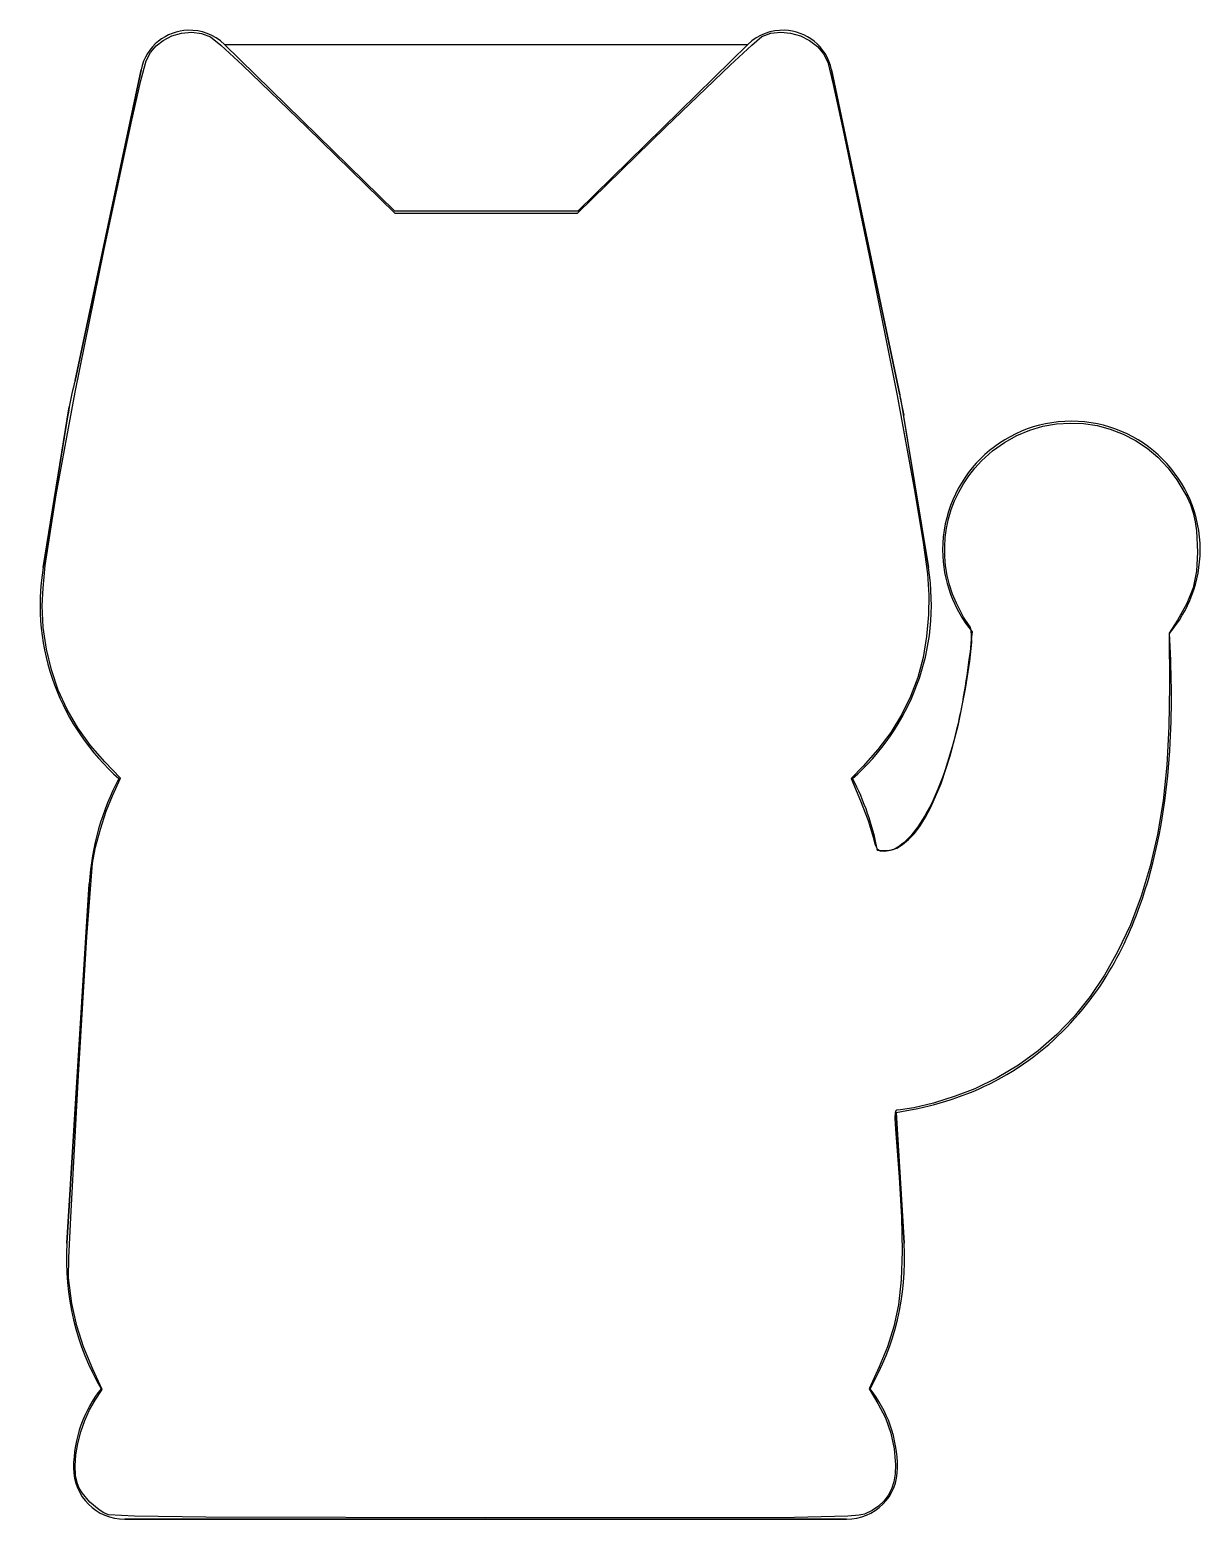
# Model space of a CAD drawing. Extents: x 7.3 to 76.8, y 0.6 to 89.1.
import ezdxf

# ---------------------------------------------------------------- set-up
doc = ezdxf.new("R2010")
doc.units = 0
doc.layers.get('0').update_dxf_attribs({"linetype": 'CONTINUOUS'})

msp = doc.modelspace()

# ---------------------------------------------------------------- linework, layer by layer
at = {"color": 7}
msp.add_lwpolyline([(11.916785, 0.818395), (11.65482, 0.937532), (11.377704, 1.112899), (10.826451, 1.583743), (10.359888, 2.133772), (10.188636, 2.40812), (10.07488, 2.665833), (9.969027, 3.161757), (9.941656, 3.743212), (9.987528, 4.385519), (10.101402, 5.063994), (10.27804, 5.753959), (10.512202, 6.430733), (10.798648, 7.069634), (11.132139, 7.645982), (11.55149, 8.279664), (10.996074, 9.488459), (10.446309, 10.801005), (10.042164, 12.06151), (9.751906, 13.38821), (9.543799, 14.899339), (9.571783, 16.124132), (9.700594, 18.874152), (10.145263, 26.960791), (10.646938, 35.181091), (10.974756, 39.556886), (11.159925, 40.504719), (11.444302, 41.572992), (11.789501, 42.632001), (12.157136, 43.55204), (12.632961, 44.601453), (11.700638, 45.572368), (10.84983, 46.5471), (10.105219, 47.586421), (9.469083, 48.68462), (8.943702, 49.835983), (8.531355, 51.034799), (8.234322, 52.275354), (8.054881, 53.551938), (7.995312, 54.858836), (8.03696, 55.89545), (8.173401, 57.231802), (8.809306, 61.439466), (9.95127, 67.542816), (11.650996, 75.935402), (13.267927, 83.529637), (13.845171, 86.062502), (14.161507, 87.237936), (14.422876, 87.726998), (14.75075, 88.122768), (15.163596, 88.443096), (15.67988, 88.705838), (16.269827, 88.881837), (16.873772, 88.933168), (17.455648, 88.860482), (17.979392, 88.664428), (18.590535, 88.154914), (19.875552, 86.969833), (23.714475, 83.279714), (28.936882, 78.16854), (34.356147, 78.16854), (39.775412, 78.16854), (45.005134, 83.282404), (48.846551, 86.973632), (50.130245, 88.158436), (50.73843, 88.667117), (51.271227, 88.866462), (51.847725, 88.932323), (52.439723, 88.875714), (53.019017, 88.707652), (53.557403, 88.439154), (54.026678, 88.081235), (54.398639, 87.644912), (54.645083, 87.141199), (54.972363, 85.817064), (55.547268, 83.188283), (57.127511, 75.558211), (58.760926, 67.333843), (59.822625, 61.598038), (60.304443, 58.595796), (60.559567, 56.73685), (60.647056, 55.484949), (60.62597, 54.303841), (60.518484, 53.010354), (60.30626, 51.772187), (59.987867, 50.586017), (59.561871, 49.448519), (59.026841, 48.356371), (58.381342, 47.306248), (57.623942, 46.294826), (56.75321, 45.318783), (56.038104, 44.579335), (56.59639, 43.257381), (57.046851, 42.079207), (57.345899, 41.102939), (57.463129, 40.644138), (57.580277, 40.394495), (57.748247, 40.290952), (58.017943, 40.270451), (58.379001, 40.31413), (58.737573, 40.443566), (59.092464, 40.656361), (59.442476, 40.950113), (59.786413, 41.322422), (60.123078, 41.770888), (60.451276, 42.29311), (60.769809, 42.88669), (61.373094, 44.278318), (61.923363, 45.926571), (62.411042, 47.812246), (62.826559, 49.916143), (63.082473, 51.561949), (63.194157, 52.691654), (63.165318, 53.386899), (63.099361, 53.597112), (62.999662, 53.729327), (62.700494, 54.175605), (62.282191, 54.998785), (62.056652, 55.541956), (61.875597, 56.094173), (61.738613, 56.653094), (61.645286, 57.216379), (61.595202, 57.781687), (61.587947, 58.346677), (61.623106, 58.909009), (61.700266, 59.466343), (61.819012, 60.016337), (61.97893, 60.556651), (62.179607, 61.084944), (62.420627, 61.598876), (62.701578, 62.096106), (63.022044, 62.574294), (63.381613, 63.031098), (63.779868, 63.464179), (64.437192, 64.05578), (65.137961, 64.555742), (65.874806, 64.964781), (66.640359, 65.283616), (67.427248, 65.512962), (68.228107, 65.653539), (69.035565, 65.706062), (69.842253, 65.671249), (70.640803, 65.549818), (71.423845, 65.342485), (72.184009, 65.049969), (72.913927, 64.672985), (73.60623, 64.212252), (74.253548, 63.668487), (74.848513, 63.042406), (75.383754, 62.334728), (75.966651, 61.341044), (76.179517, 60.855262), (76.344772, 60.359964), (76.466001, 59.842479), (76.546786, 59.29014), (76.60136, 58.030224), (76.536266, 56.896493), (76.33729, 55.916864), (75.97304, 54.984802), (75.412126, 53.993772), (74.923625, 53.223483), (74.941517, 50.113529), (74.909628, 47.665106), (74.78277, 45.381474), (74.557929, 43.247136), (74.232087, 41.246597), (73.802229, 39.364359), (73.265339, 37.584928), (72.618401, 35.892806), (71.858398, 34.272498), (71.082073, 32.895546), (70.221541, 31.618859), (69.278276, 30.443847), (68.253753, 29.371924), (67.149446, 28.404502), (65.966829, 27.542994), (64.707378, 26.788812), (63.372565, 26.143369), (62.205488, 25.6991), (60.918373, 25.295575), (59.755984, 25.002408), (58.963086, 24.889215), (58.743896, 24.869594), (58.679264, 24.82548), (58.64024, 24.741088), (58.625911, 24.399239), (58.674706, 23.739586), (58.892014, 20.898008), (59.022198, 18.504794), (59.060414, 16.489595), (59.001816, 14.78206), (58.84156, 13.311838), (58.574799, 12.00858), (58.196689, 10.801935), (57.702385, 9.621552), (57.096192, 8.31871), (57.623789, 7.446578), (58.074282, 6.580631), (58.399256, 5.681184), (58.597445, 4.75266), (58.667582, 3.799483), (58.643923, 3.266145), (58.565128, 2.786392), (58.429412, 2.357374), (58.234989, 1.976239), (57.980072, 1.640137), (57.662877, 1.346216), (57.281617, 1.091626), (56.834507, 0.873515), (56.515294, 0.800545), (55.832133, 0.743715), (52.67608, 0.671257), (34.319811, 0.640612), (17.700229, 0.690926), (13.475597, 0.744843), (11.916788, 0.818395), (11.916785, 0.818395)], dxfattribs=at)
for points in [[(52.073858, 89.043538), (52.073858, 89.043538)], [(49.897109, 88.194666), (39.793884, 78.288225), (28.927227, 78.288225), (18.824002, 88.194666)], [(13.857001, 86.698668), (9.943924, 68.226341)], [(58.92877, 67.384082), (54.86411, 86.698668)], [(9.595556, 66.66089), (9.540434, 66.32079), (9.510668, 66.181332), (9.518384, 66.186299), (8.043333, 57.121559)], [(60.621553, 57.121559), (59.143745, 66.205036), (59.18178, 66.181329), (58.972868, 67.173518)], [(10.780668, 38.325669), (9.454444, 16.961667)], [(59.18178, 16.961667), (58.698915, 24.736559)], [(12.897335, 0.564666), (24.863667, 0.564666), (24.976667, 0.564666), (43.772557, 0.564666), (55.767001, 0.564666)]]:
    msp.add_lwpolyline(points, close=True, dxfattribs=at)
for points in [[(16.647253, 89.042986), (15.37174, 88.993652), (14.156862, 88.127418), (13.857001, 86.698668)], [(18.824002, 88.194666), (18.199585, 88.808499), (17.41256, 89.072586), (16.647253, 89.042986)], [(52.073858, 89.043538), (51.30857, 89.073177), (50.521526, 88.808499), (49.897109, 88.194666)], [(54.86411, 86.698668), (54.564249, 88.127418), (53.349339, 88.994139), (52.073858, 89.043538)], [(9.943924, 68.226341), (9.800046, 67.716429), (9.681206, 67.19508), (9.595556, 66.66089)], [(58.972868, 67.173518), (58.958587, 67.243905), (58.944089, 67.314121), (58.92877, 67.384082)], [(69.116332, 65.814223), (64.911221, 65.814223), (61.46822, 62.399444), (61.46822, 58.166111)], [(76.764444, 58.166111), (76.764444, 62.371222), (73.349666, 65.814223), (69.116332, 65.814223)], [(61.46822, 58.166111), (61.46822, 56.323017), (62.124384, 54.626189), (63.217778, 53.301636)], [(74.933858, 53.206826), (76.07337, 54.540953), (76.764444, 56.270958), (76.764444, 58.166111)], [(8.043333, 57.121559), (7.25184, 52.224193), (9.141768, 47.590048), (12.541801, 44.580859)], [(56.115368, 44.573693), (59.520373, 47.582687), (61.413658, 52.220406), (60.621553, 57.121559)], [(63.217778, 53.301636), (63.044987, 51.532537), (62.794693, 49.824347), (62.455998, 48.203446)], [(74.986224, 46.707999), (75.107837, 48.921332), (75.057214, 51.107699), (74.933858, 53.206826)], [(62.455998, 48.203446), (62.060887, 46.312558), (61.496222, 44.534558), (60.818889, 43.123446)], [(73.688112, 38.579779), (74.506557, 41.430223), (74.845113, 44.111554), (74.986224, 46.707999)], [(12.541801, 44.580859), (11.544032, 42.697412), (10.921585, 40.580331), (10.780668, 38.325669)], [(57.605303, 40.300121), (57.316584, 41.816738), (56.811093, 43.253345), (56.115368, 44.573693)], [(60.818889, 43.123446), (60.452, 42.417891), (60.085001, 41.797332), (59.718112, 41.345777)], [(59.718112, 41.345777), (59.351223, 40.894221), (58.984444, 40.583446), (58.702222, 40.442335)], [(57.996667, 40.273112), (57.888336, 40.273112), (57.756885, 40.283159), (57.605303, 40.300121)], [(58.702222, 40.442335), (58.42, 40.273002), (58.194222, 40.273112), (57.996667, 40.273112)], [(71.966667, 34.205334), (72.728667, 35.701112), (73.264779, 37.168668), (73.688112, 38.579779)], [(68.83411, 29.802778), (70.188777, 31.213889), (71.204667, 32.709557), (71.966667, 34.205334)], [(63.923333, 26.275), (65.786, 27.149889), (67.507666, 28.391667), (68.83411, 29.802778)], [(58.698915, 24.736559), (60.415763, 24.98875), (62.227432, 25.478439), (63.923333, 26.275)], [(9.454444, 16.961667), (9.264799, 13.817542), (10.028077, 10.848601), (11.482917, 8.321368)], [(57.153308, 8.321919), (58.607991, 10.849063), (59.371413, 13.817714), (59.18178, 16.961667)], [(11.482917, 8.321368), (10.461066, 7.02456), (9.849666, 5.389613), (9.849666, 3.612335)], [(58.787109, 3.612335), (58.787109, 5.389827), (58.175381, 7.025037), (57.153308, 8.321919)], [(9.849666, 3.612335), (9.849666, 1.919002), (11.204002, 0.564666), (12.897335, 0.564666)], [(55.767001, 0.564666), (57.432112, 0.564666), (58.815331, 1.919002), (58.787109, 3.612335)]]:
    msp.add_open_spline(points, degree=3, dxfattribs=at)

doc.saveas('drawing.dxf')
